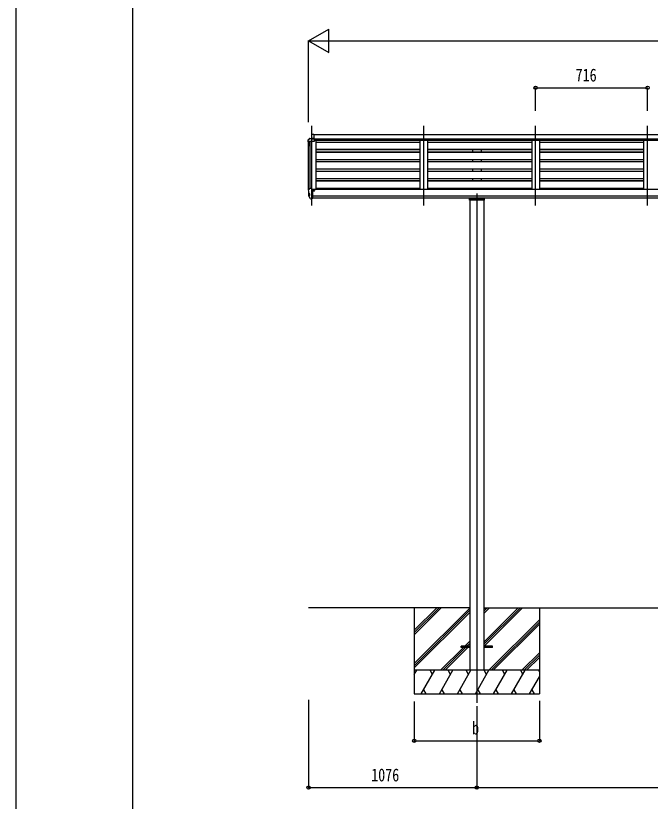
# Model space of a CAD drawing. Units: millimetres, scale not verified. Extents: x -10512 to 10512, y -7425 to 7425.
# Drawn here: x -10512 to -6453, y -4750 to 274 of the extents above; entities that cross this region are included whole.
import ezdxf
from ezdxf.enums import TextEntityAlignment as Align

# ---------------------------------------------------------------- set-up
doc = ezdxf.new("R2010")
doc.units = ezdxf.units.MM
doc.header["$LTSCALE"] = 40
for name, color, linetype in [('0-4_YKK_12', 2, 'Continuous'), ('0-5_YKK_13', 4, 'Continuous'), ('0-6_YKK_A1', 4, 'Continuous'), ('0-7_YKK_D', 6, 'Continuous'), ('0-8_YKK_ZWAK', 7, 'Continuous')]:
    doc.layers.add(name, color=color, linetype=linetype)
doc.styles.add('ＭＳ ゴシック', font='')
doc.styles.get('ＭＳ ゴシック').set_extended_font_data('MS Gothic')

msp = doc.modelspace()

# ---------------------------------------------------------------- linework, layer by layer
at = {"layer": '0-4_YKK_12'}
for p, q in [((-8618.45, -940.39), (-8618.45, -429.05)), ((-7902.45, -940.39), (-7902.45, -429.05)), ((-7186.45, -940.39), (-7186.45, -429.05)), ((-6470.45, -940.39), (-6470.45, -429.05)), ((-7562.45, -863.57), (-7562.45, -4120.34))]:
    msp.add_line(p, q, dxfattribs=at)
at = {"layer": '0-5_YKK_13'}
for p, q in [((-8616.95, -484.07), (-8618.45, -484.07)), ((-8618.45, -484.07), (-8618.45, -486.47)), ((-8618.45, -512.56), (-8618.45, -486.47)), ((-8616.95, -484.07), (-8616.95, -485.79)), ((-8604.95, -484.81), (-8616.95, -484.08)), ((-8616.95, -485.79), (-8616.95, -485.8)), ((-8604.95, -484.81), (-8604.95, -513.31)), ((-8640.45, -531.35), (-8640.45, -520.28)), ((-8638.95, -531.35), (-8638.95, -530.72)), ((-8633.54, -511.48), (-8637.61, -517.28)), ((-8637.61, -527.72), (-8633.04, -527.47)), ((-8637.52, -529.22), (-8632.95, -528.97)), ((-8633.04, -527.47), (-8601.95, -527.47)), ((-8633.04, -528.97), (-8601.95, -528.97)), ((-8630.45, -510.91), (-8632.78, -511.05)), ((-8630.45, -510.91), (-8618.45, -510.91)), ((-8604.95, -511.84), (-8618.45, -511.01)), ((-8604.95, -512.04), (-8618.45, -511.29)), ((-8604.95, -513.31), (-8618.45, -512.56)), ((-8618.45, -512.56), (-8601.95, -515.05)), ((-8601.95, -528.97), (-8601.95, -515.05)), ((-8640.45, -839.21), (-8640.45, -839.83)), ((-8633.54, -830.4), (-8637.6, -836.21)), ((-8618.45, -898.33), (-8618.45, -829.83)), ((-8611.95, -839.57), (-8618.45, -839.17)), ((-8616.95, -835.05), (-8616.95, -836.92)), ((-8607.47, -844.75), (-8606.95, -844.75)), ((-8606.95, -844.75), (-8606.65, -844.75)), ((-8638.96, -857.16), (-8632.74, -863.38)), ((-8636.22, -879.64), (-8636.22, -859.9)), ((-8626.07, -896.52), (-8635.82, -881.14)), ((-8632.45, -864.08), (-8632.45, -875.65)), ((-8619.95, -898.24), (-8623.66, -898.02)), ((-8619.95, -898.24), (-8618.45, -898.33)), ((-8618.45, -896.14), (-8617.95, -896.14)), ((-8617.95, -896.14), (-8617.45, -895.14)), ((-8611.95, -895.14), (-8617.45, -895.14)), ((-7605.95, -896.2), (-7518.95, -896.2)), ((-7515.95, -893.01), (-7515.95, -904.49)), ((-7662.44, -3767), (-7662.44, -3758)), ((-7607.65, -3758), (-7662.44, -3758)), ((-7607.65, -3767), (-7662.44, -3767)), ((-7462.44, -3758), (-7517.25, -3758)), ((-7462.44, -3767), (-7517.25, -3767)), ((-7462.44, -3767), (-7462.44, -3758))]:
    msp.add_line(p, q, dxfattribs=at)
for points in [[(-8604.95, -485.97), (-8608.56, -485.92), (-8616.95, -485.8)], [(-8618.45, -829.83), (-8630.45, -829.83), (-8632.78, -829.98)], [(-8611.95, -895.14), (-8611.95, -836.92), (-8616.95, -836.92)], [(-8606.65, -843.56), (-8606.65, -844.75), (-8601.95, -844.75)], [(-8601.95, -843.13), (-8601.95, -844.75), (-8601.47, -844.75)], [(-8618.45, -884.45), (-8615.28, -884.04), (-8611.95, -883.61)], [(-7515.95, -904.49), (-7608.95, -904.49), (-7608.95, -893.01)]]:
    msp.add_lwpolyline(points, dxfattribs=at)
for centre, radius, start, end in [((-8637.45, -520.28), 3, 93, 180), ((-8637.45, -530.72), 3, 93, 180), ((-8438.45, -531.35), 202, 180, 188.0693), ((-8637.45, -530.72), 1.5, 93, 180), ((-8438.45, -531.35), 200.5, 180, 184.04721), ((-8632.72, -512.05), 1, 93.5, 145), ((-8637.45, -839.21), 3, 93, 180), ((-8447.96, -839.83), 192.49, 180.0008, 184.60315), ((-8632.72, -830.98), 1, 93.5, 145), ((-8604.45, -844.75), 2.5, 151.64236, 180), ((-8604.45, -844.75), 2.5, 0, 151.64236), ((-8636.84, -855.04), 3, 184.60315, 225), ((-8633.22, -879.64), 3, 93.29058, 210), ((-8633.45, -875.65), 1, 273.29058, 0), ((-8633.45, -864.08), 1, 0, 45), ((-8623.47, -895.02), 3, 210, 266.5)]:
    msp.add_arc(centre, radius, start, end, dxfattribs=at)
msp.add_ellipse((-8575.12, -486.72), major_axis=(-43.33, 0.25), ratio=0.060879, start_param=6.0196548, end_param=6.2835435, dxfattribs=at)
at = {"layer": '0-6_YKK_A1'}
for p, q in [((-8604.95, -486.04), (-3619.95, -486.04)), ((-8638.45, -836.46), (-8638.45, -529.6)), ((-8628.75, -829.91), (-8628.75, -528.97)), ((-8604.95, -513.16), (-3619.95, -513.16)), ((-8601.95, -515.42), (-3622.95, -515.42)), ((-8601.95, -521.06), (-3622.95, -521.06)), ((-8601.95, -521.96), (-3622.95, -521.96)), ((-8593.45, -522), (-8593.45, -835.05)), ((-7927.45, -537.42), (-8593.45, -537.42)), ((-7927.45, -522), (-7927.45, -833.39)), ((-7877.45, -522), (-7877.45, -833.39)), ((-7211.45, -537.42), (-7877.45, -537.42)), ((-7211.45, -522), (-7211.45, -836.72)), ((-7161.45, -522), (-7161.45, -836.72)), ((-6495.45, -537.42), (-7161.45, -537.42)), ((-6495.45, -522), (-6495.45, -836.72)), ((-7927.45, -581.94), (-8593.45, -581.94)), ((-7927.45, -583.94), (-8593.45, -583.94)), ((-8593.45, -596.66), (-7927.45, -596.66)), ((-7927.45, -599.69), (-8593.45, -599.69)), ((-7211.45, -581.94), (-7877.45, -581.94)), ((-7211.45, -583.94), (-7877.45, -583.94)), ((-7877.45, -596.66), (-7211.45, -596.66)), ((-7211.45, -599.69), (-7877.45, -599.69)), ((-7589.95, -583.98), (-7589.95, -596.66)), ((-7534.95, -583.98), (-7534.95, -596.66)), ((-6495.45, -581.94), (-7161.45, -581.94)), ((-6495.45, -583.94), (-7161.45, -583.94)), ((-7161.45, -596.66), (-6495.45, -596.66)), ((-6495.45, -599.69), (-7161.45, -599.69)), ((-8593.45, -644.35), (-7927.45, -644.35)), ((-7877.45, -644.35), (-7211.45, -644.35)), ((-7589.95, -644.35), (-7589.95, -657.81)), ((-7534.95, -644.35), (-7534.95, -657.81)), ((-7161.45, -644.35), (-6495.45, -644.35)), ((-8593.45, -657.81), (-7927.45, -657.81)), ((-7927.45, -660.84), (-8593.45, -660.84)), ((-7877.45, -657.81), (-7211.45, -657.81)), ((-7211.45, -660.84), (-7877.45, -660.84)), ((-7161.45, -657.81), (-6495.45, -657.81)), ((-6495.45, -660.84), (-7161.45, -660.84)), ((-8593.45, -705.5), (-7927.45, -705.5)), ((-8593.45, -718.95), (-7927.45, -718.95)), ((-7927.45, -721.99), (-8593.45, -721.99)), ((-7877.45, -705.5), (-7211.45, -705.5)), ((-7877.45, -718.95), (-7211.45, -718.95)), ((-7211.45, -721.99), (-7877.45, -721.99)), ((-7589.95, -705.5), (-7589.95, -718.95)), ((-7534.95, -705.5), (-7534.95, -718.95)), ((-7161.45, -705.5), (-6495.45, -705.5)), ((-7161.45, -718.95), (-6495.45, -718.95)), ((-6495.45, -721.99), (-7161.45, -721.99)), ((-8593.45, -766.65), (-7927.45, -766.65)), ((-8593.45, -780.1), (-7927.45, -780.1)), ((-7927.45, -783.14), (-8593.45, -783.14)), ((-7877.45, -766.65), (-7211.45, -766.65)), ((-7877.45, -780.1), (-7211.45, -780.1)), ((-7211.45, -783.14), (-7877.45, -783.14)), ((-7589.95, -766.65), (-7589.95, -780.1)), ((-7534.95, -766.65), (-7534.95, -780.1)), ((-7161.45, -766.65), (-6495.45, -766.65)), ((-7161.45, -780.1), (-6495.45, -780.1)), ((-6495.45, -783.14), (-7161.45, -783.14)), ((-8618.45, -835.05), (-8593.45, -835.05)), ((-3607.95, -836.72), (-8616.95, -836.72)), ((-8593.45, -827.8), (-7927.45, -827.8)), ((-7877.45, -827.8), (-7211.45, -827.8)), ((-7589.95, -827.8), (-7589.95, -836.72)), ((-7534.95, -827.8), (-7534.95, -836.72)), ((-7161.45, -827.8), (-6495.45, -827.8)), ((-3612.95, -879.52), (-8611.95, -879.52)), ((-3612.95, -893.01), (-8611.95, -893.01)), ((-7607.65, -904.49), (-7607.65, -3912.5)), ((-7517.25, -904.49), (-7517.25, -3912.5)), ((-7607.65, -3512.5), (-8638.45, -3512.5)), ((-7962.45, -3512.5), (-7962.45, -4062.5)), ((-7962.45, -3656.68), (-7818.27, -3512.5)), ((-7962.45, -3670.82), (-7804.13, -3512.5)), ((-7962.45, -3684.96), (-7789.99, -3512.5)), ((-7962.45, -3868.81), (-7607.65, -3514.01)), ((-7517.25, -3512.5), (-4707.65, -3512.5)), ((-7517.25, -3731.98), (-7297.77, -3512.5)), ((-7517.25, -3746.12), (-7283.63, -3512.5)), ((-7517.25, -3548.13), (-7481.62, -3512.5)), ((-7517.25, -3533.99), (-7495.76, -3512.5)), ((-7517.25, -3519.85), (-7509.91, -3512.5)), ((-7514.99, -3758), (-7269.49, -3512.5)), ((-7162.45, -3512.5), (-7162.45, -4062.5)), ((-7962.45, -3882.95), (-7607.65, -3528.15)), ((-7962.45, -3897.09), (-7607.65, -3542.29)), ((-7485.64, -3912.5), (-7162.45, -3589.31)), ((-7471.5, -3912.5), (-7162.45, -3603.45)), ((-7457.36, -3912.5), (-7162.45, -3617.59)), ((-7794.01, -3912.5), (-7648.51, -3767)), ((-7779.87, -3912.5), (-7634.37, -3767)), ((-7765.72, -3912.5), (-7620.22, -3767)), ((-7639.51, -3758), (-7607.65, -3726.14)), ((-7625.37, -3758), (-7607.65, -3740.28)), ((-7611.22, -3758), (-7607.65, -3754.43)), ((-7273.51, -3912.5), (-7162.45, -3801.44)), ((-7259.37, -3912.5), (-7162.45, -3815.58)), ((-7245.22, -3912.5), (-7162.45, -3829.73)), ((-7162.45, -3912.5), (-7962.45, -3912.5)), ((-7962.45, -3940), (-7946.57, -3912.5)), ((-7917.7, -4062.5), (-7831.1, -3912.5)), ((-7846.1, -3938.48), (-7861.1, -3912.5)), ((-7802.23, -4062.5), (-7715.63, -3912.5)), ((-7730.63, -3938.48), (-7745.63, -3912.5)), ((-7686.76, -4062.5), (-7600.16, -3912.5)), ((-7615.16, -3938.48), (-7630.16, -3912.5)), ((-7571.29, -4062.5), (-7484.69, -3912.5)), ((-7499.69, -3938.48), (-7514.69, -3912.5)), ((-7455.82, -4062.5), (-7369.22, -3912.5)), ((-7384.22, -3938.48), (-7399.22, -3912.5)), ((-7340.35, -4062.5), (-7253.75, -3912.5)), ((-7283.75, -3912.5), (-7268.75, -3938.48)), ((-7168.28, -3912.5), (-7162.45, -3922.6)), ((-7224.88, -4062.5), (-7162.45, -3954.36)), ((-7962.45, -4062.5), (-7162.45, -4062.5)), ((-7902.71, -4036.52), (-7887.71, -4062.5)), ((-7787.24, -4036.52), (-7772.24, -4062.5)), ((-7671.76, -4036.52), (-7656.76, -4062.5)), ((-7556.29, -4036.52), (-7541.3, -4062.5)), ((-7440.82, -4036.52), (-7425.83, -4062.5)), ((-7325.35, -4036.52), (-7310.36, -4062.5)), ((-7209.89, -4036.52), (-7194.89, -4062.5))]:
    msp.add_line(p, q, dxfattribs=at)
msp.add_circle((-8604.48, -844.75), 3, dxfattribs=at)
at = {"layer": '0-7_YKK_D'}
for p, q in [((-8638.45, 113.96), (-8508.55, 188.96)), ((-8508.55, 38.96), (-8508.55, 188.96)), ((-8638.45, -407.57), (-8638.45, 114.96)), ((-8638.45, 113.96), (-8508.55, 38.96)), ((-8638.45, 113.96), (-8378.64, 113.96)), ((-8488.45, 113.96), (-3736.45, 113.96)), ((-7186.45, -333.58), (-7186.45, -185.04)), ((-7186.45, -186.04), (-6470.45, -186.04)), ((-6470.45, -334.58), (-6470.45, -185.04)), ((-8638.45, -4100.54), (-8638.45, -4663.5)), ((-7962.45, -4112.52), (-7962.45, -4363.5)), ((-7162.45, -4106.96), (-7162.45, -4363.5)), ((-7562.45, -4141.89), (-7562.45, -4663.5)), ((-7562.45, -4141.89), (-7562.45, -4663.5)), ((-7962.45, -4362.5), (-7162.45, -4362.5)), ((-8638.45, -4662.5), (-7562.45, -4662.5)), ((-7562.45, -4662.5), (-4662.45, -4662.5))]:
    msp.add_line(p, q, dxfattribs=at)
for centre in [(-7186.45, -186.04), (-6470.45, -186.04), (-7962.45, -4362.5), (-7162.45, -4362.5), (-8638.45, -4662.5), (-7562.45, -4662.5), (-7562.45, -4662.5)]:
    msp.add_circle(centre, 10.62, dxfattribs=at)
at = {"layer": '0-8_YKK_ZWAK'}
msp.add_line((-9762.45, -6312.5), (-9762.45, 6937.5), dxfattribs=at)
msp.add_lwpolyline([(-10512.5, -7425), (10512.5, -7425), (10512.5, 7425), (-10512.5, 7425)], close=True, dxfattribs=at)

# ---------------------------------------------------------------- texts
at = {"layer": '0-7_YKK_D', "style": 'ＭＳ ゴシック', "width": 0.8}
for s, p in [('716', (-6930.45, -171.04)), ('b', (-7592.45, -4347.5)), ('1076', (-8238.45, -4647.5))]:
    msp.add_text(s, height=82.48, dxfattribs=at).set_placement(p, align=Align.BOTTOM_LEFT)

doc.saveas('drawing.dxf')
